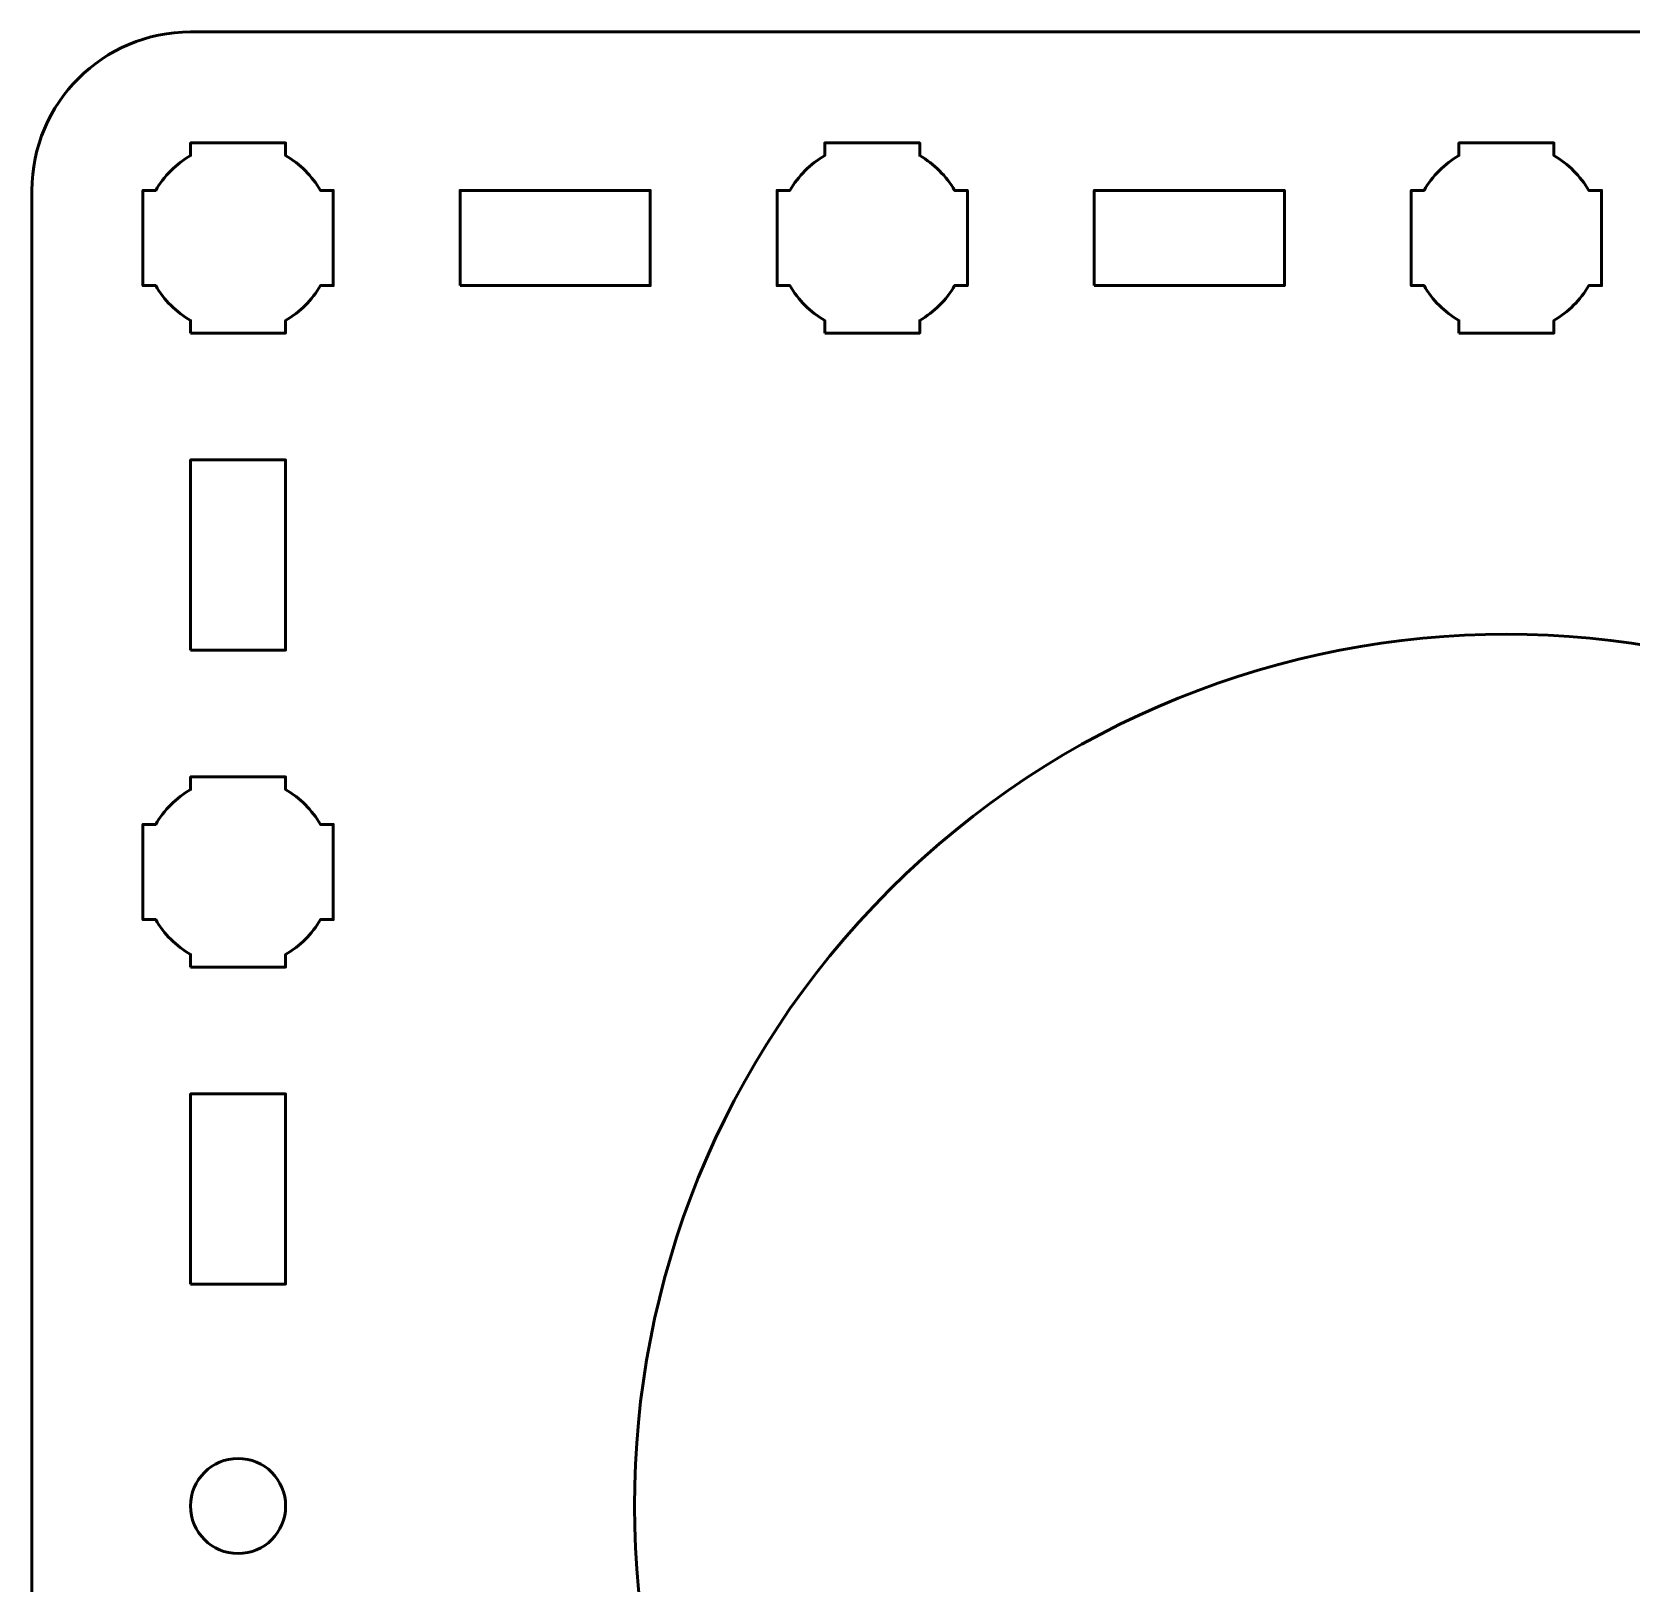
# Model space of a CAD drawing. Header units: centimetres. Extents: x -37.2 to 16.2, y -19.5 to -9.8.
# Drawn here: x 6.85 to 11.89, y -15.09 to -10.2 of the extents above; entities that cross this region are included whole.
import ezdxf

# ---------------------------------------------------------------- set-up
doc = ezdxf.new("R2010")
doc.units = ezdxf.units.CM
doc.header["$MEASUREMENT"] = 0
doc.layers.add('Layer 1', color=7, linetype='Continuous')

msp = doc.modelspace()

# ---------------------------------------------------------------- linework, layer by layer
at = {"layer": 'Layer 1', "color": 3, "lineweight": 53}
for points, knots in [([(15.65001, -19.5), (15.65001, -19.5), (7.35001, -19.5), (7.35001, -19.5), (7.35001, -19.5), (7.07392, -19.5), (6.85001, -19.27609), (6.85001, -19), (6.85001, -19), (6.85001, -19), (6.85001, -10.7), (6.85001, -10.7), (6.85001, -10.7), (6.85001, -10.42391), (7.07392, -10.2), (7.35001, -10.2), (7.35001, -10.2), (7.35001, -10.2), (15.65001, -10.2), (15.65001, -10.2), (15.65001, -10.2), (15.9261, -10.2), (16.15001, -10.42391), (16.15001, -10.7), (16.15001, -10.7), (16.15001, -10.7), (16.15001, -19), (16.15001, -19), (16.15001, -19), (16.15001, -19.27609), (15.9261, -19.5), (15.65001, -19.5)], [0, 0, 0, 0, 0.125, 0.125, 0.125, 0.125, 0.25, 0.25, 0.25, 0.25, 0.375, 0.375, 0.375, 0.375, 0.5, 0.5, 0.5, 0.5, 0.625, 0.625, 0.625, 0.625, 0.75, 0.75, 0.75, 0.75, 0.875, 0.875, 0.875, 0.875, 1, 1, 1, 1]), ([(13.44466, -12.90544), (14.51846, -13.97923), (14.51846, -15.72088), (13.44463, -16.79471), (13.44463, -16.79471), (12.37083, -17.86851), (10.62918, -17.86851), (9.55538, -16.79471), (9.55538, -16.79471), (8.48155, -15.72088), (8.48155, -13.97923), (9.55535, -12.90544), (9.55535, -12.90544), (10.62918, -11.83161), (12.37083, -11.83161), (13.44466, -12.90544)], [0, 0, 0, 0, 0.25, 0.25, 0.25, 0.25, 0.5, 0.5, 0.5, 0.5, 0.75, 0.75, 0.75, 0.75, 1, 1, 1, 1])]:
    msp.add_open_spline(points, degree=3, knots=knots, dxfattribs=at)
at = {"layer": 'Layer 1', "lineweight": 53}
for points, knots in [([(7.35001, -11.15), (7.35001, -11.15), (7.35001, -11.10985), (7.35001, -11.10985), (7.35001, -11.10985), (7.30448, -11.0835), (7.26651, -11.04553), (7.24016, -11), (7.24016, -11), (7.24016, -11), (7.20001, -11), (7.20001, -11), (7.20001, -11), (7.20001, -11), (7.20001, -10.85), (7.20001, -10.85), (7.20001, -10.85), (7.20001, -10.85), (7.20001, -10.7), (7.20001, -10.7), (7.20001, -10.7), (7.20001, -10.7), (7.24016, -10.7), (7.24016, -10.7), (7.24016, -10.7), (7.26651, -10.65447), (7.30448, -10.6165), (7.35001, -10.59015), (7.35001, -10.59015), (7.35001, -10.59015), (7.35001, -10.55), (7.35001, -10.55), (7.35001, -10.55), (7.35001, -10.55), (7.50001, -10.55), (7.50001, -10.55), (7.50001, -10.55), (7.50001, -10.55), (7.65001, -10.55), (7.65001, -10.55), (7.65001, -10.55), (7.65001, -10.55), (7.65001, -10.59015), (7.65001, -10.59015), (7.65001, -10.59015), (7.69554, -10.6165), (7.73351, -10.65447), (7.75986, -10.7), (7.75986, -10.7), (7.75986, -10.7), (7.80001, -10.7), (7.80001, -10.7), (7.80001, -10.7), (7.80001, -10.7), (7.80001, -10.85), (7.80001, -10.85), (7.80001, -10.85), (7.80001, -10.85), (7.80001, -11), (7.80001, -11), (7.80001, -11), (7.80001, -11), (7.75986, -11), (7.75986, -11), (7.75986, -11), (7.73351, -11.04553), (7.69554, -11.0835), (7.65001, -11.10985), (7.65001, -11.10985), (7.65001, -11.10985), (7.65001, -11.15), (7.65001, -11.15), (7.65001, -11.15), (7.65001, -11.15), (7.50001, -11.15), (7.50001, -11.15), (7.50001, -11.15), (7.50001, -11.15), (7.35001, -11.15), (7.35001, -11.15)], [0, 0, 0, 0, 0.05, 0.05, 0.05, 0.05, 0.1, 0.1, 0.1, 0.1, 0.15, 0.15, 0.15, 0.15, 0.2, 0.2, 0.2, 0.2, 0.25, 0.25, 0.25, 0.25, 0.3, 0.3, 0.3, 0.3, 0.35, 0.35, 0.35, 0.35, 0.4, 0.4, 0.4, 0.4, 0.45, 0.45, 0.45, 0.45, 0.5, 0.5, 0.5, 0.5, 0.55, 0.55, 0.55, 0.55, 0.6, 0.6, 0.6, 0.6, 0.65, 0.65, 0.65, 0.65, 0.7, 0.7, 0.7, 0.7, 0.75, 0.75, 0.75, 0.75, 0.8, 0.8, 0.8, 0.8, 0.85, 0.85, 0.85, 0.85, 0.9, 0.9, 0.9, 0.9, 0.95, 0.95, 0.95, 0.95, 1, 1, 1, 1]), ([(9.35001, -11.15), (9.35001, -11.15), (9.35001, -11.10985), (9.35001, -11.10985), (9.35001, -11.10985), (9.30448, -11.0835), (9.26651, -11.04553), (9.24016, -11), (9.24016, -11), (9.24016, -11), (9.20001, -11), (9.20001, -11), (9.20001, -11), (9.20001, -11), (9.20001, -10.85), (9.20001, -10.85), (9.20001, -10.85), (9.20001, -10.85), (9.20001, -10.7), (9.20001, -10.7), (9.20001, -10.7), (9.20001, -10.7), (9.24016, -10.7), (9.24016, -10.7), (9.24016, -10.7), (9.26651, -10.65447), (9.30448, -10.6165), (9.35001, -10.59015), (9.35001, -10.59015), (9.35001, -10.59015), (9.35001, -10.55), (9.35001, -10.55), (9.35001, -10.55), (9.35001, -10.55), (9.50001, -10.55), (9.50001, -10.55), (9.50001, -10.55), (9.50001, -10.55), (9.65001, -10.55), (9.65001, -10.55), (9.65001, -10.55), (9.65001, -10.55), (9.65001, -10.59015), (9.65001, -10.59015), (9.65001, -10.59015), (9.69554, -10.6165), (9.73351, -10.65447), (9.75986, -10.7), (9.75986, -10.7), (9.75986, -10.7), (9.80001, -10.7), (9.80001, -10.7), (9.80001, -10.7), (9.80001, -10.7), (9.80001, -10.85), (9.80001, -10.85), (9.80001, -10.85), (9.80001, -10.85), (9.80001, -11), (9.80001, -11), (9.80001, -11), (9.80001, -11), (9.75986, -11), (9.75986, -11), (9.75986, -11), (9.73351, -11.04553), (9.69554, -11.0835), (9.65001, -11.10985), (9.65001, -11.10985), (9.65001, -11.10985), (9.65001, -11.15), (9.65001, -11.15), (9.65001, -11.15), (9.65001, -11.15), (9.50001, -11.15), (9.50001, -11.15), (9.50001, -11.15), (9.50001, -11.15), (9.35001, -11.15), (9.35001, -11.15)], [0, 0, 0, 0, 0.05, 0.05, 0.05, 0.05, 0.1, 0.1, 0.1, 0.1, 0.15, 0.15, 0.15, 0.15, 0.2, 0.2, 0.2, 0.2, 0.25, 0.25, 0.25, 0.25, 0.3, 0.3, 0.3, 0.3, 0.35, 0.35, 0.35, 0.35, 0.4, 0.4, 0.4, 0.4, 0.45, 0.45, 0.45, 0.45, 0.5, 0.5, 0.5, 0.5, 0.55, 0.55, 0.55, 0.55, 0.6, 0.6, 0.6, 0.6, 0.65, 0.65, 0.65, 0.65, 0.7, 0.7, 0.7, 0.7, 0.75, 0.75, 0.75, 0.75, 0.8, 0.8, 0.8, 0.8, 0.85, 0.85, 0.85, 0.85, 0.9, 0.9, 0.9, 0.9, 0.95, 0.95, 0.95, 0.95, 1, 1, 1, 1]), ([(11.35001, -11.15), (11.35001, -11.15), (11.35001, -11.10985), (11.35001, -11.10985), (11.35001, -11.10985), (11.30448, -11.0835), (11.26651, -11.04553), (11.24016, -11), (11.24016, -11), (11.24016, -11), (11.20001, -11), (11.20001, -11), (11.20001, -11), (11.20001, -11), (11.20001, -10.85), (11.20001, -10.85), (11.20001, -10.85), (11.20001, -10.85), (11.20001, -10.7), (11.20001, -10.7), (11.20001, -10.7), (11.20001, -10.7), (11.24016, -10.7), (11.24016, -10.7), (11.24016, -10.7), (11.26651, -10.65447), (11.30448, -10.6165), (11.35001, -10.59015), (11.35001, -10.59015), (11.35001, -10.59015), (11.35001, -10.55), (11.35001, -10.55), (11.35001, -10.55), (11.35001, -10.55), (11.50001, -10.55), (11.50001, -10.55), (11.50001, -10.55), (11.50001, -10.55), (11.65001, -10.55), (11.65001, -10.55), (11.65001, -10.55), (11.65001, -10.55), (11.65001, -10.59015), (11.65001, -10.59015), (11.65001, -10.59015), (11.69554, -10.6165), (11.73351, -10.65447), (11.75986, -10.7), (11.75986, -10.7), (11.75986, -10.7), (11.80001, -10.7), (11.80001, -10.7), (11.80001, -10.7), (11.80001, -10.7), (11.80001, -10.85), (11.80001, -10.85), (11.80001, -10.85), (11.80001, -10.85), (11.80001, -11), (11.80001, -11), (11.80001, -11), (11.80001, -11), (11.75986, -11), (11.75986, -11), (11.75986, -11), (11.73351, -11.04553), (11.69554, -11.0835), (11.65001, -11.10985), (11.65001, -11.10985), (11.65001, -11.10985), (11.65001, -11.15), (11.65001, -11.15), (11.65001, -11.15), (11.65001, -11.15), (11.50001, -11.15), (11.50001, -11.15), (11.50001, -11.15), (11.50001, -11.15), (11.35001, -11.15), (11.35001, -11.15)], [0, 0, 0, 0, 0.05, 0.05, 0.05, 0.05, 0.1, 0.1, 0.1, 0.1, 0.15, 0.15, 0.15, 0.15, 0.2, 0.2, 0.2, 0.2, 0.25, 0.25, 0.25, 0.25, 0.3, 0.3, 0.3, 0.3, 0.35, 0.35, 0.35, 0.35, 0.4, 0.4, 0.4, 0.4, 0.45, 0.45, 0.45, 0.45, 0.5, 0.5, 0.5, 0.5, 0.55, 0.55, 0.55, 0.55, 0.6, 0.6, 0.6, 0.6, 0.65, 0.65, 0.65, 0.65, 0.7, 0.7, 0.7, 0.7, 0.75, 0.75, 0.75, 0.75, 0.8, 0.8, 0.8, 0.8, 0.85, 0.85, 0.85, 0.85, 0.9, 0.9, 0.9, 0.9, 0.95, 0.95, 0.95, 0.95, 1, 1, 1, 1]), ([(8.20001, -11), (8.20001, -11), (8.20001, -10.7), (8.20001, -10.7), (8.20001, -10.7), (8.20001, -10.7), (8.80001, -10.7), (8.80001, -10.7), (8.80001, -10.7), (8.80001, -10.7), (8.80001, -11), (8.80001, -11), (8.80001, -11), (8.80001, -11), (8.20001, -11), (8.20001, -11)], [0, 0, 0, 0, 0.25, 0.25, 0.25, 0.25, 0.5, 0.5, 0.5, 0.5, 0.75, 0.75, 0.75, 0.75, 1, 1, 1, 1]), ([(10.20001, -11), (10.20001, -11), (10.20001, -10.7), (10.20001, -10.7), (10.20001, -10.7), (10.20001, -10.7), (10.80001, -10.7), (10.80001, -10.7), (10.80001, -10.7), (10.80001, -10.7), (10.80001, -11), (10.80001, -11), (10.80001, -11), (10.80001, -11), (10.20001, -11), (10.20001, -11)], [0, 0, 0, 0, 0.25, 0.25, 0.25, 0.25, 0.5, 0.5, 0.5, 0.5, 0.75, 0.75, 0.75, 0.75, 1, 1, 1, 1]), ([(7.35001, -12.15), (7.35001, -12.15), (7.35001, -11.55), (7.35001, -11.55), (7.35001, -11.55), (7.35001, -11.55), (7.65001, -11.55), (7.65001, -11.55), (7.65001, -11.55), (7.65001, -11.55), (7.65001, -12.15), (7.65001, -12.15), (7.65001, -12.15), (7.65001, -12.15), (7.35001, -12.15), (7.35001, -12.15)], [0, 0, 0, 0, 0.25, 0.25, 0.25, 0.25, 0.5, 0.5, 0.5, 0.5, 0.75, 0.75, 0.75, 0.75, 1, 1, 1, 1]), ([(7.35001, -13.15), (7.35001, -13.15), (7.35001, -13.10985), (7.35001, -13.10985), (7.35001, -13.10985), (7.30448, -13.0835), (7.26651, -13.04553), (7.24016, -13), (7.24016, -13), (7.24016, -13), (7.20001, -13), (7.20001, -13), (7.20001, -13), (7.20001, -13), (7.20001, -12.85), (7.20001, -12.85), (7.20001, -12.85), (7.20001, -12.85), (7.20001, -12.7), (7.20001, -12.7), (7.20001, -12.7), (7.20001, -12.7), (7.24016, -12.7), (7.24016, -12.7), (7.24016, -12.7), (7.26651, -12.65447), (7.30448, -12.6165), (7.35001, -12.59015), (7.35001, -12.59015), (7.35001, -12.59015), (7.35001, -12.55), (7.35001, -12.55), (7.35001, -12.55), (7.35001, -12.55), (7.50001, -12.55), (7.50001, -12.55), (7.50001, -12.55), (7.50001, -12.55), (7.65001, -12.55), (7.65001, -12.55), (7.65001, -12.55), (7.65001, -12.55), (7.65001, -12.59015), (7.65001, -12.59015), (7.65001, -12.59015), (7.69554, -12.6165), (7.73351, -12.65447), (7.75986, -12.7), (7.75986, -12.7), (7.75986, -12.7), (7.80001, -12.7), (7.80001, -12.7), (7.80001, -12.7), (7.80001, -12.7), (7.80001, -12.85), (7.80001, -12.85), (7.80001, -12.85), (7.80001, -12.85), (7.80001, -13), (7.80001, -13), (7.80001, -13), (7.80001, -13), (7.75986, -13), (7.75986, -13), (7.75986, -13), (7.73351, -13.04553), (7.69554, -13.0835), (7.65001, -13.10985), (7.65001, -13.10985), (7.65001, -13.10985), (7.65001, -13.15), (7.65001, -13.15), (7.65001, -13.15), (7.65001, -13.15), (7.50001, -13.15), (7.50001, -13.15), (7.50001, -13.15), (7.50001, -13.15), (7.35001, -13.15), (7.35001, -13.15)], [0, 0, 0, 0, 0.05, 0.05, 0.05, 0.05, 0.1, 0.1, 0.1, 0.1, 0.15, 0.15, 0.15, 0.15, 0.2, 0.2, 0.2, 0.2, 0.25, 0.25, 0.25, 0.25, 0.3, 0.3, 0.3, 0.3, 0.35, 0.35, 0.35, 0.35, 0.4, 0.4, 0.4, 0.4, 0.45, 0.45, 0.45, 0.45, 0.5, 0.5, 0.5, 0.5, 0.55, 0.55, 0.55, 0.55, 0.6, 0.6, 0.6, 0.6, 0.65, 0.65, 0.65, 0.65, 0.7, 0.7, 0.7, 0.7, 0.75, 0.75, 0.75, 0.75, 0.8, 0.8, 0.8, 0.8, 0.85, 0.85, 0.85, 0.85, 0.9, 0.9, 0.9, 0.9, 0.95, 0.95, 0.95, 0.95, 1, 1, 1, 1]), ([(7.35001, -14.15), (7.35001, -14.15), (7.35001, -13.55), (7.35001, -13.55), (7.35001, -13.55), (7.35001, -13.55), (7.65001, -13.55), (7.65001, -13.55), (7.65001, -13.55), (7.65001, -13.55), (7.65001, -14.15), (7.65001, -14.15), (7.65001, -14.15), (7.65001, -14.15), (7.35001, -14.15), (7.35001, -14.15)], [0, 0, 0, 0, 0.25, 0.25, 0.25, 0.25, 0.5, 0.5, 0.5, 0.5, 0.75, 0.75, 0.75, 0.75, 1, 1, 1, 1]), ([(7.50003, -14.99995), (7.4172, -14.99995), (7.35003, -14.93278), (7.35003, -14.84995), (7.35003, -14.84995), (7.35003, -14.76712), (7.4172, -14.69995), (7.50003, -14.69995), (7.50003, -14.69995), (7.58286, -14.69995), (7.65003, -14.76712), (7.65003, -14.84995), (7.65003, -14.84995), (7.65003, -14.93278), (7.58286, -14.99995), (7.50003, -14.99995)], [0, 0, 0, 0, 0.25, 0.25, 0.25, 0.25, 0.5, 0.5, 0.5, 0.5, 0.75, 0.75, 0.75, 0.75, 1, 1, 1, 1])]:
    msp.add_open_spline(points, degree=3, knots=knots, dxfattribs=at)

doc.saveas('drawing.dxf')
